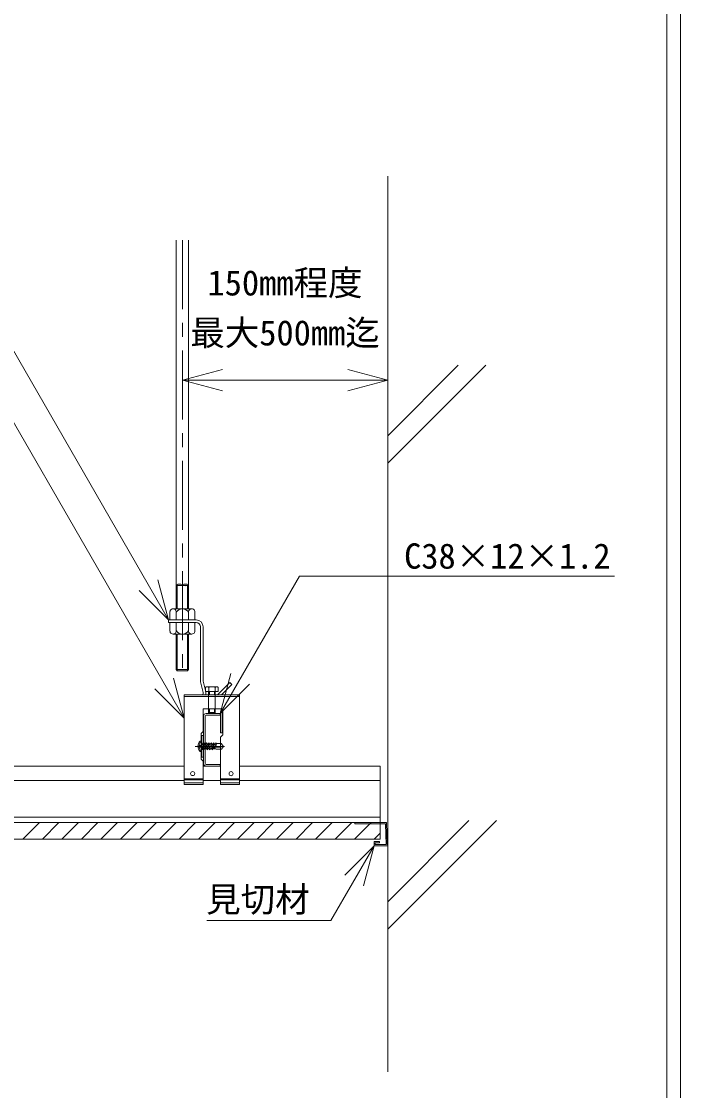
# Model space of a CAD drawing. Units: millimetres, scale not verified. Extents: x -2077 to 2023, y -1433 to 1417.
# Drawn here: x 300 to 778, y -836 to -61 of the extents above; entities that cross this region are included whole.
import ezdxf
from ezdxf.enums import TextEntityAlignment as Align

# ---------------------------------------------------------------- set-up
doc = ezdxf.new("R2010")
doc.units = ezdxf.units.MM
doc.header["$LTSCALE"] = 10
doc.linetypes.add('CHAIN1', pattern=[8, 5, -1, 1, -1])
for name, color, linetype, lineweight in [('1-0_断面', 7, 'Continuous', 9), ('1-2_文字', 7, 'Continuous', 9), ('F-1_レイアウト', 7, 'Continuous', 9)]:
    doc.layers.add(name, color=color, linetype=linetype, lineweight=lineweight)
doc.styles.add('ＭＳ ゴシック', font='')
doc.styles.get('ＭＳ ゴシック').set_extended_font_data('MS Gothic')

msp = doc.modelspace()

# ---------------------------------------------------------------- linework, layer by layer
at = {"layer": '1-0_断面'}
for p, q in [((565.44, -173.45), (565.44, -708.47)), ((412.06, -219.83), (412.06, -487.08)), ((421.06, -219.83), (421.06, -487.08)), ((565.44, -381.61), (636.47, -310.58)), ((565.44, -361.61), (616.47, -310.58)), ((412.86, -470.08), (412.06, -470.08)), ((412.86, -469.35), (412.86, -487.08)), ((412.86, -470.08), (421.06, -470.08)), ((420.26, -470.08), (420.26, -487.08)), ((409.81, -487.08), (423.31, -487.08)), ((406.56, -495.08), (406.56, -497.08)), ((406.56, -495.08), (426.56, -495.08)), ((407.56, -489.1), (407.56, -495.08)), ((412.06, -489.58), (412.06, -495.08)), ((421.06, -489.58), (421.06, -495.08)), ((425.56, -489.1), (425.56, -495.08)), ((406.56, -497.08), (426.56, -497.08)), ((407.56, -503.35), (407.56, -497.08)), ((412.06, -502.88), (412.06, -497.08)), ((421.06, -502.88), (421.06, -497.08)), ((425.56, -503.35), (425.56, -497.08)), ((429.56, -500.08), (429.56, -539.08)), ((431.56, -500.08), (431.56, -539.08)), ((409.81, -505.38), (423.31, -505.38)), ((412.06, -531.05), (412.06, -505.38)), ((412.86, -531.95), (412.86, -505.38)), ((420.26, -531.95), (420.26, -505.38)), ((421.06, -531.05), (421.06, -505.38)), ((412.06, -531.05), (421.06, -531.05)), ((420.26, -531.95), (421.06, -531.05)), ((429.67, -540.02), (431.5, -547.61)), ((431.62, -539.55), (433.45, -547.14)), ((450.95, -540.49), (441.95, -549.49)), ((444.78, -549.49), (452.37, -541.9)), ((452.37, -541.9), (450.95, -540.49)), ((437.91, -549.49), (417.91, -549.49)), ((417.91, -549.49), (417.91, -614.49)), ((431.28, -549.11), (431.05, -549.49)), ((434.45, -543.49), (441.37, -543.49)), ((435.41, -546.99), (435.41, -549.49)), ((435.41, -549.49), (435.41, -559.49)), ((435.6, -543.99), (435.6, -546.99)), ((436.11, -546.99), (436.11, -549.49)), ((437.91, -549.49), (457.91, -549.49)), ((439.71, -546.99), (439.71, -549.49)), ((440.22, -543.99), (440.22, -546.99)), ((440.41, -546.99), (440.41, -549.49)), ((440.41, -549.49), (440.41, -559.49)), ((442.53, -543.99), (442.53, -546.99)), ((457.91, -549.49), (457.91, -614.49)), ((437.91, -550.69), (417.91, -550.69)), ((437.91, -550.69), (457.91, -550.69)), ((431.56, -559.49), (437.91, -559.49)), ((431.91, -564.79), (431.91, -599.19)), ((433.11, -564.79), (433.11, -599.19)), ((443.91, -562.99), (433.71, -562.99)), ((443.91, -564.19), (433.71, -564.19)), ((435.41, -559.49), (435.41, -562.29)), ((436.11, -562.99), (435.41, -562.29)), ((436.11, -559.49), (436.11, -562.99)), ((445.76, -559.49), (437.91, -559.49)), ((439.71, -559.49), (439.71, -562.99)), ((439.71, -562.99), (440.41, -562.29)), ((443.91, -562.99), (443.91, -564.19)), ((445.76, -561.49), (444.26, -561.49)), ((444.26, -576.99), (444.26, -561.49)), ((445.46, -576.99), (445.46, -561.49)), ((445.76, -578.49), (445.76, -559.49)), ((430.06, -595.99), (430.06, -577.49)), ((430.06, -578.99), (431.56, -578.99)), ((430.36, -594.49), (430.36, -578.99)), ((431.56, -594.49), (431.56, -578.99)), ((444.26, -576.99), (445.76, -576.99)), ((445.76, -578.49), (444.26, -579.99)), ((444.26, -579.99), (444.26, -614.49)), ((447.13, -586.74), (425.75, -586.74)), ((429.49, -586.14), (428.82, -586.14)), ((429.49, -587.34), (428.82, -587.34)), ((430.36, -590.63), (430.36, -582.85)), ((430.61, -584.24), (430.36, -584.55)), ((430.81, -584.96), (430.36, -586.62)), ((430.36, -586.49), (430.61, -586.74)), ((430.36, -586.99), (430.61, -586.74)), ((430.95, -588.07), (430.36, -588.07)), ((430.82, -588.52), (430.36, -588.52)), ((430.81, -584.96), (430.61, -584.24)), ((431.66, -585.42), (430.68, -585.42)), ((431.78, -584.96), (430.81, -584.96)), ((431.78, -584.96), (430.82, -588.52)), ((431.02, -589.24), (430.82, -588.52)), ((431.6, -588.52), (431.02, -589.24)), ((432.56, -584.96), (431.6, -588.52)), ((432.57, -588.52), (431.6, -588.52)), ((432.7, -588.07), (431.72, -588.07)), ((432.36, -584.24), (431.78, -584.96)), ((432.36, -587.74), (431.86, -587.74)), ((432.56, -584.96), (432.36, -584.24)), ((433.41, -585.42), (432.43, -585.42)), ((433.53, -584.96), (432.56, -584.96)), ((432.77, -589.24), (432.57, -588.52)), ((433.35, -588.52), (432.77, -589.24)), ((434.16, -585.5), (433.35, -588.52)), ((434.16, -588.52), (433.35, -588.52)), ((434.16, -588.07), (433.47, -588.07)), ((434.16, -584.42), (434.11, -584.24)), ((434.31, -584.96), (434.16, -584.42)), ((434.45, -588.07), (434.16, -588.07)), ((435.16, -585.42), (434.18, -585.42)), ((434.32, -588.52), (434.18, -588.52)), ((434.31, -584.96), (434.23, -585.25)), ((435.28, -584.96), (434.31, -584.96)), ((435.28, -584.96), (434.32, -588.52)), ((434.52, -589.24), (434.32, -588.52)), ((435.1, -588.52), (434.52, -589.24)), ((436.06, -584.96), (435.1, -588.52)), ((436.07, -588.52), (435.1, -588.52)), ((436.2, -588.07), (435.22, -588.07)), ((435.86, -584.24), (435.28, -584.96)), ((436.06, -584.96), (435.86, -584.24)), ((436.91, -585.42), (435.93, -585.42)), ((437.03, -584.96), (436.06, -584.96)), ((437.03, -584.96), (436.07, -588.52)), ((436.27, -589.24), (436.07, -588.52)), ((436.85, -588.52), (436.27, -589.24)), ((437.8, -584.96), (436.85, -588.52)), ((437.82, -588.52), (436.85, -588.52)), ((437.95, -588.07), (436.97, -588.07)), ((437.61, -584.24), (437.03, -584.96)), ((437.8, -584.96), (437.61, -584.24)), ((438.66, -585.42), (437.68, -585.42)), ((438.78, -584.96), (437.8, -584.96)), ((438.78, -584.96), (437.82, -588.52)), ((438.02, -589.24), (437.82, -588.52)), ((438.6, -588.52), (438.02, -589.24)), ((439.55, -584.96), (438.6, -588.52)), ((440.71, -588.52), (438.6, -588.52)), ((439.89, -588.07), (438.72, -588.07)), ((439.36, -584.24), (438.78, -584.96)), ((439.55, -584.96), (439.36, -584.24)), ((440.4, -585.42), (439.43, -585.42)), ((439.43, -587.64), (440.75, -587.39)), ((440.53, -584.96), (439.55, -584.96)), ((440.53, -584.96), (440.05, -586.75)), ((440.24, -587.46), (440.05, -586.75)), ((440.83, -586.75), (440.24, -587.46)), ((441.11, -584.24), (440.53, -584.96)), ((441.3, -584.96), (440.83, -586.75)), ((441.3, -584.96), (441.11, -584.24)), ((441.14, -588.72), (444.8, -588.72)), ((441.26, -584.7), (444.72, -584.7)), ((444.72, -584.7), (446.36, -586.74)), ((444.8, -588.72), (446.35, -586.74)), ((430.06, -594.49), (431.56, -594.49)), ((430.06, -595.99), (431.56, -597.49)), ((417.91, -600.99), (291.96, -600.99)), ((431.56, -597.49), (431.56, -614.49)), ((444.26, -600.99), (431.56, -600.99)), ((433.71, -599.79), (443.91, -599.79)), ((433.71, -600.99), (443.91, -600.99)), ((443.91, -600.99), (443.91, -599.79)), ((559.85, -600.99), (457.91, -600.99)), ((559.85, -600.99), (559.85, -653.99)), ((565.44, -641.99), (565.44, -599.99)), ((417.91, -611.59), (291.96, -611.59)), ((417.91, -610.27), (431.56, -610.27)), ((417.91, -611.04), (431.56, -611.04)), ((444.26, -611.59), (431.56, -611.59)), ((457.91, -610.27), (444.26, -610.27)), ((457.91, -611.04), (444.26, -611.04)), ((559.85, -611.59), (457.91, -611.59)), ((417.91, -613.29), (431.56, -613.29)), ((417.91, -614.49), (431.56, -614.49)), ((457.91, -613.29), (444.26, -613.29)), ((457.91, -614.49), (444.26, -614.49)), ((18.12, -641.99), (559.85, -641.99)), ((559.85, -637.99), (291.96, -637.99)), ((300.96, -653.99), (312.96, -641.99)), ((315.1, -653.99), (327.1, -641.99)), ((329.24, -653.99), (341.24, -641.99)), ((343.38, -653.99), (355.38, -641.99)), ((357.53, -653.99), (369.53, -641.99)), ((371.67, -653.99), (383.67, -641.99)), ((385.81, -653.99), (397.81, -641.99)), ((399.95, -653.99), (411.95, -641.99)), ((414.1, -653.99), (426.1, -641.99)), ((428.24, -653.99), (440.24, -641.99)), ((442.38, -653.99), (454.38, -641.99)), ((456.52, -653.99), (468.52, -641.99)), ((470.66, -653.99), (482.66, -641.99)), ((484.81, -653.99), (496.81, -641.99)), ((498.95, -653.99), (510.95, -641.99)), ((513.09, -653.99), (525.09, -641.99)), ((527.23, -653.99), (539.23, -641.99)), ((541.37, -653.99), (553.37, -641.99)), ((563.66, -642.79), (541.44, -642.79)), ((563.66, -642.79), (564.14, -657.99)), ((564.44, -641.99), (564.94, -657.99)), ((565.44, -719.35), (644.23, -640.56)), ((565.44, -699.35), (624.23, -640.56)), ((555.52, -653.99), (559.85, -649.65)), ((18.12, -653.99), (559.85, -653.99)), ((559.44, -655.79), (555.44, -655.79)), ((555.44, -655.79), (555.44, -658.79)), ((556.24, -656.59), (556.24, -657.99)), ((564.14, -657.99), (556.24, -657.99)), ((565.44, -657.99), (564.94, -657.99)), ((565.44, -657.99), (565.44, -658.79)), ((565.44, -658.79), (555.44, -658.79)), ((565.44, -822.53), (565.44, -666.79)), ((565.44, -784.2), (565.44, -670.24))]:
    msp.add_line(p, q, dxfattribs=at)
at = {"layer": '1-0_断面', "color": 4, "linetype": 'CHAIN1'}
msp.add_line((416.56, -219.83), (416.56, -531.95), dxfattribs=at)
at = {"layer": '1-0_断面'}
for points in [[(412.06, -531.05), (412.86, -531.95), (420.26, -531.95)], [(433.29, -543.99), (433.29, -546.99), (442.53, -546.99)], [(430.06, -577.49), (431.56, -575.99), (431.56, -559.49)], [(440.41, -559.49), (440.41, -562.29), (435.41, -562.29)], [(434.11, -584.24), (433.53, -584.96), (432.57, -588.52)], [(439.43, -587.64), (440.03, -588.21), (441.14, -588.72)], [(564.44, -641.99), (541.44, -641.99), (541.44, -642.79)], [(559.44, -655.79), (559.44, -656.59), (556.24, -656.59)]]:
    msp.add_lwpolyline(points, dxfattribs=at)
for centre in [(423.99, -606.48), (451.84, -606.49)]:
    msp.add_circle(centre, 1.5, dxfattribs=at)
for centre, radius, start, end in [((414.31, -473.61), 4.5, 60, 120), ((418.81, -473.61), 4.5, 60, 120), ((418.81, -465.82), 4.5, 240, 300), ((409.81, -489.34), 2.26, 353.97442, 186.02558), ((416.56, -492.38), 5.3, 31.89079, 148.10921), ((423.31, -489.34), 2.26, 353.97442, 186.02558), ((426.56, -500.08), 5, 0, 90), ((409.81, -503.12), 2.26, 173.97442, 6.02558), ((416.56, -500.08), 5.3, 211.89079, 328.10921), ((423.31, -503.12), 2.26, 173.97442, 6.02558), ((426.56, -500.08), 3, 0, 90), ((433.56, -539.08), 4, 180, 193.56975), ((433.56, -539.08), 2, 180, 193.56975), ((429.56, -548.08), 2, 329.09913, 13.56975), ((434.45, -545.07), 1.58, 43.17355, 136.82645), ((429.56, -548.08), 4, 339.3228, 13.56975), ((437.91, -549.07), 5.58, 65.5673, 114.4327), ((441.37, -545.07), 1.58, 43.17355, 136.82645), ((433.71, -564.79), 1.8, 90, 180), ((433.71, -564.79), 0.6, 90, 180), ((432.8, -586.74), 5, 131.52902, 179.99995), ((432.8, -586.74), 5, 179.99995, 228.47899), ((434.13, -586.74), 5.5, 150.07637, 171.66556), ((429.07, -585.84), 0.394, 195.35164, 229.88438), ((429.07, -587.64), 0.394, 130.10379, 164.64825), ((434.13, -586.74), 5.5, 188.33369, 209.92578), ((428.94, -583.96), 0.431, 355.48814, 85.86568), ((430.24, -584.04), 1.28, 89.82111, 126.01746), ((429.13, -586.74), 0.699, 300.81566, 59.18423), ((430.24, -582.87), 0.117, 8.18623, 90.98085), ((441.1, -566.05), 21.35, 269.06783, 284.2543), ((428.94, -589.52), 0.431, 274.13362, 4.47853), ((430.24, -589.44), 1.28, 234.00873, 270.08937), ((430.24, -590.61), 0.117, 269.02011, 351.38429), ((433.71, -599.19), 1.8, 180, 270), ((433.71, -599.19), 0.6, 180, 270)]:
    msp.add_arc(centre, radius, start, end, dxfattribs=at)
at = {"layer": '1-2_文字'}
for p, q in [((406.56, -495.08), (262.62, -245.77)), ((417.91, -566.34), (273.97, -317.03)), ((416.56, -321.36), (445.54, -313.6)), ((565.44, -321.36), (536.46, -313.6)), ((416.56, -321.36), (445.54, -329.13)), ((443.91, -562.99), (501.45, -463.33)), ((729.66, -463.33), (501.45, -463.33)), ((406.56, -495.08), (398.8, -466.1)), ((406.56, -495.08), (385.35, -473.87)), ((443.91, -562.99), (451.67, -534.01)), ((417.91, -566.34), (410.15, -537.36)), ((443.91, -562.99), (465.12, -541.78)), ((417.91, -566.34), (396.7, -545.13)), ((524.11, -713.06), (555.44, -658.79)), ((555.44, -658.79), (534.23, -680)), ((555.44, -658.79), (547.67, -687.77)), ((524.11, -713.06), (434.24, -713.06))]:
    msp.add_line(p, q, dxfattribs=at)
msp.add_lwpolyline([(416.56, -321.36), (565.44, -321.36), (536.46, -329.13)], dxfattribs=at)
at = {"layer": 'F-1_レイアウト'}
for p, q in [((767.57, -1252.82), (767.57, 1417.18)), ((777.57, -1252.82), (777.57, 1417.18))]:
    msp.add_line(p, q, dxfattribs=at)

# ---------------------------------------------------------------- texts
at = {"layer": '1-2_文字', "style": 'ＭＳ ゴシック'}
for s, p in [('150mm程度', (434.75, -265.46)), ('最大500mm迄', (422.25, -301.68)), ('C38×12×1.2', (577.2, -463.47)), ('見切材', (433.78, -712.28))]:
    msp.add_text(s, height=18.33, dxfattribs=at).set_placement(p, align=Align.BOTTOM_LEFT)

doc.saveas('drawing.dxf')
